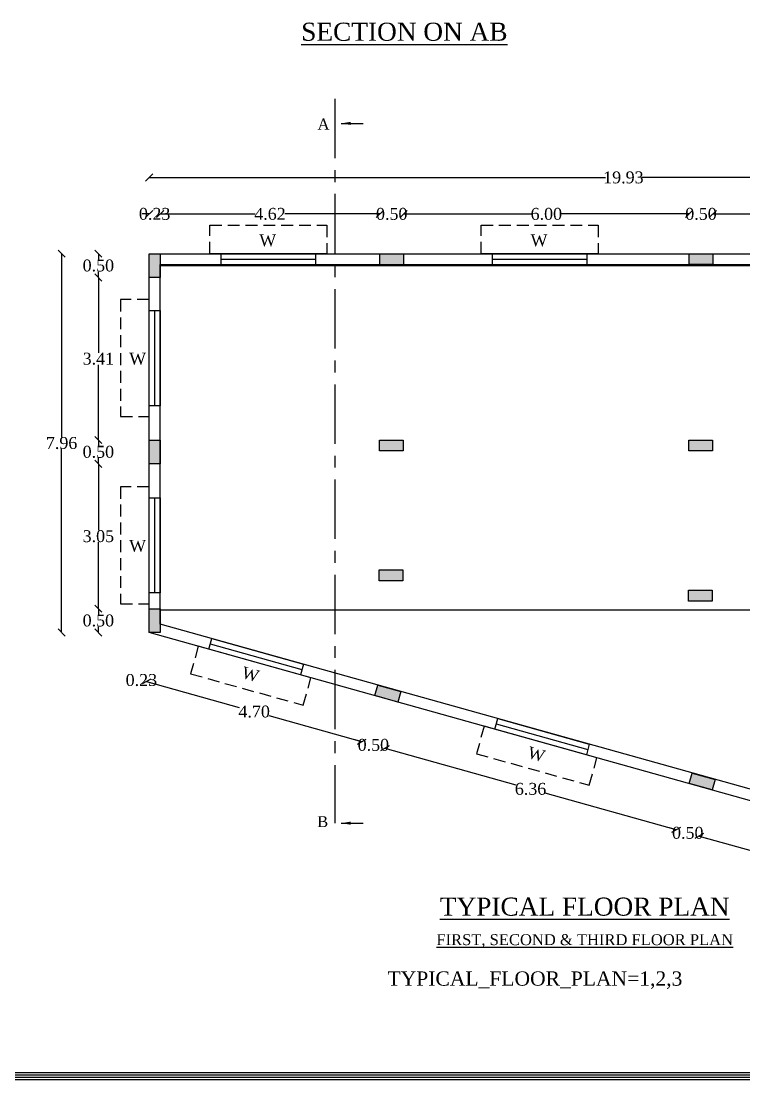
# Model space of a CAD drawing. Header units: metres. Extents: x 0 to 230, y 0 to 91.
# Drawn here: x 35.58 to 50.77, y 19.3 to 41.55 of the extents above; entities that cross this region are included whole.
import ezdxf
from ezdxf.enums import TextEntityAlignment as Align

# ---------------------------------------------------------------- set-up
doc = ezdxf.new("R2010")
doc.units = ezdxf.units.M
doc.header["$MEASUREMENT"] = 0
doc.header["$PDMODE"] = 33
doc.header["$PDSIZE"] = -3
doc.linetypes.add('CENTER', pattern=[2, 1.25, -0.25, 0.25, -0.25])
doc.linetypes.add('HIDDEN', pattern=[0.375, 0.25, -0.125])
doc.layers.add('BLK_1_FLR_1_BLT_UP_AREA', color=1, linetype='Continuous')
doc.layers.add('BLK_1_FLR_1_REGULAR_ROOM', color=1, linetype='Continuous')
doc.styles.add('Isa-', font='times.ttf')
doc.styles.get("Standard").update_dxf_attribs({"font": 'times.ttf', "height": 0.25})
doc.dimstyles.new('ISO-25', dxfattribs={"dimscale": 0, "dimtxt": 0.25, "dimasz": 0.15, "dimexe": 1.25, "dimexo": 0.625, "dimgap": 0, "dimtad": 0, "dimtih": 1, "dimtoh": 1, "dimzin": 1, "dimdsep": 46, "dimtxsty": 'Standard', "dimblk": 'OBLIQUE', "dimcen": 0, "dimse1": 1, "dimse2": 1, "dimclrd": 1, "dimclrt": 3, "dimadec": 0, "dimazin": 2, "dimtfac": 1, "dimtix": 1, "dimtofl": 0, "dimtmove": 0, "dimatfit": 3, "dimfxl": 0, "dimtolj": 1, "dimarcsym": 0})

# ---------------------------------------------------------------- blocks, each defined once
blk = doc.blocks.new('_Oblique')
at = {"color": 0, "linetype": 'ByBlock', "lineweight": -2}
blk.add_line((-0.5, -0.5), (0.5, 0.5), dxfattribs=at)
blk = doc.blocks.new('*D23')
at = {"color": 1, "lineweight": -2}
for p, q in [((37.205, 36.661), (37.205, 36.538)), ((37.205, 36.161), (37.205, 36.283))]:
    blk.add_line(p, q, dxfattribs=at)
at = {"layer": 'Defpoints', "color": 0}
for p in [(38.273, 36.661), (37.205, 36.161), (38.273, 36.161)]:
    blk.add_point(p, dxfattribs=at)
at = {"color": 1, "lineweight": -2, "xscale": 0.15, "yscale": 0.15, "zscale": 0.15}
for p, rotation in [((37.205, 36.661), 90), ((37.205, 36.161), 270)]:
    blk.add_blockref('_Oblique', p, dxfattribs=dict(at, rotation=rotation))
at = {"color": 3, "insert": (37.205, 36.411), "char_height": 0.25, "attachment_point": 5}
blk.add_mtext('\\A1;0.50', dxfattribs=at)
blk = doc.blocks.new('*D24')
at = {"color": 1, "lineweight": -2}
for p, q in [((37.205, 36.161), (37.205, 34.581)), ((37.205, 32.746), (37.205, 34.326))]:
    blk.add_line(p, q, dxfattribs=at)
at = {"layer": 'Defpoints', "color": 0}
for p in [(38.273, 36.161), (37.205, 32.746), (38.273, 32.746)]:
    blk.add_point(p, dxfattribs=at)
at = {"color": 1, "lineweight": -2, "xscale": 0.15, "yscale": 0.15, "zscale": 0.15}
for p, rotation in [((37.205, 36.161), 90), ((37.205, 32.746), 270)]:
    blk.add_blockref('_Oblique', p, dxfattribs=dict(at, rotation=rotation))
at = {"color": 3, "insert": (37.205, 34.453), "char_height": 0.25, "attachment_point": 5}
blk.add_mtext('\\A1;3.41', dxfattribs=at)
blk = doc.blocks.new('*D25')
at = {"color": 1, "lineweight": -2}
for p, q in [((37.205, 32.746), (37.205, 32.623)), ((37.205, 32.246), (37.205, 32.368))]:
    blk.add_line(p, q, dxfattribs=at)
at = {"layer": 'Defpoints', "color": 0}
for p in [(38.273, 32.746), (37.205, 32.246), (38.273, 32.246)]:
    blk.add_point(p, dxfattribs=at)
at = {"color": 1, "lineweight": -2, "xscale": 0.15, "yscale": 0.15, "zscale": 0.15}
for p, rotation in [((37.205, 32.746), 90), ((37.205, 32.246), 270)]:
    blk.add_blockref('_Oblique', p, dxfattribs=dict(at, rotation=rotation))
at = {"color": 3, "insert": (37.205, 32.496), "char_height": 0.25, "attachment_point": 5}
blk.add_mtext('\\A1;0.50', dxfattribs=at)
blk = doc.blocks.new('*D29')
at = {"color": 1, "lineweight": -2}
for p, q in [((37.205, 32.246), (37.205, 30.851)), ((37.205, 29.201), (37.205, 30.596))]:
    blk.add_line(p, q, dxfattribs=at)
at = {"layer": 'Defpoints', "color": 0}
for p in [(38.273, 32.246), (37.205, 29.201), (38.273, 29.201)]:
    blk.add_point(p, dxfattribs=at)
at = {"color": 1, "lineweight": -2, "xscale": 0.15, "yscale": 0.15, "zscale": 0.15}
for p, rotation in [((37.205, 32.246), 90), ((37.205, 29.201), 270)]:
    blk.add_blockref('_Oblique', p, dxfattribs=dict(at, rotation=rotation))
at = {"color": 3, "insert": (37.205, 30.723), "char_height": 0.25, "attachment_point": 5}
blk.add_mtext('\\A1;3.05', dxfattribs=at)
blk = doc.blocks.new('*D30')
at = {"color": 1, "lineweight": -2}
for p, q in [((37.205, 29.201), (37.205, 29.078)), ((37.205, 28.701), (37.205, 28.823))]:
    blk.add_line(p, q, dxfattribs=at)
at = {"layer": 'Defpoints', "color": 0}
for p in [(38.273, 29.201), (37.205, 28.701), (38.273, 28.701)]:
    blk.add_point(p, dxfattribs=at)
at = {"color": 1, "lineweight": -2, "xscale": 0.15, "yscale": 0.15, "zscale": 0.15}
for p, rotation in [((37.205, 29.201), 90), ((37.205, 28.701), 270)]:
    blk.add_blockref('_Oblique', p, dxfattribs=dict(at, rotation=rotation))
at = {"color": 3, "insert": (37.205, 28.951), "char_height": 0.25, "attachment_point": 5}
blk.add_mtext('\\A1;0.50', dxfattribs=at)
blk = doc.blocks.new('*D31')
at = {"color": 1, "lineweight": -2}
for p, q in [((36.433, 36.661), (36.433, 32.808)), ((36.433, 28.701), (36.433, 32.553))]:
    blk.add_line(p, q, dxfattribs=at)
at = {"layer": 'Defpoints', "color": 0}
for p in [(38.578, 36.661), (36.433, 28.701), (38.578, 28.701)]:
    blk.add_point(p, dxfattribs=at)
at = {"color": 1, "lineweight": -2, "xscale": 0.15, "yscale": 0.15, "zscale": 0.15}
for p, rotation in [((36.433, 36.661), 90), ((36.433, 28.701), 270)]:
    blk.add_blockref('_Oblique', p, dxfattribs=dict(at, rotation=rotation))
at = {"color": 3, "insert": (36.433, 32.681), "char_height": 0.25, "attachment_point": 5}
blk.add_mtext('\\A1;7.96', dxfattribs=at)
blk = doc.blocks.new('*D32')
at = {"color": 1, "lineweight": -2}
for p, q in [((38.273, 37.496), (38.123, 37.496)), ((38.503, 37.496), (38.653, 37.496))]:
    blk.add_line(p, q, dxfattribs=at)
at = {"layer": 'Defpoints', "color": 0}
for p in [(38.503, 37.496), (38.273, 36.661), (38.503, 36.661)]:
    blk.add_point(p, dxfattribs=at)
at = {"color": 1, "lineweight": -2, "xscale": 0.15, "yscale": 0.15, "zscale": 0.15}
blk.add_blockref('_Oblique', (38.273, 37.496), dxfattribs=at)
at = {"color": 1, "lineweight": -2, "xscale": 0.15, "yscale": 0.15, "zscale": 0.15, "rotation": 180}
blk.add_blockref('_Oblique', (38.503, 37.496), dxfattribs=at)
at = {"color": 3, "insert": (38.388, 37.496), "char_height": 0.25, "attachment_point": 5}
blk.add_mtext('\\A1;0.23', dxfattribs=at)
blk = doc.blocks.new('*D33')
at = {"color": 1, "lineweight": -2}
for p, q in [((38.503, 37.496), (40.5, 37.496)), ((43.121, 37.496), (41.125, 37.496))]:
    blk.add_line(p, q, dxfattribs=at)
at = {"layer": 'Defpoints', "color": 0}
for p in [(43.121, 37.496), (38.503, 36.661), (43.121, 36.66)]:
    blk.add_point(p, dxfattribs=at)
at = {"color": 1, "lineweight": -2, "xscale": 0.15, "yscale": 0.15, "zscale": 0.15, "rotation": 180}
blk.add_blockref('_Oblique', (38.503, 37.496), dxfattribs=at)
at = {"color": 1, "lineweight": -2, "xscale": 0.15, "yscale": 0.15, "zscale": 0.15}
blk.add_blockref('_Oblique', (43.121, 37.496), dxfattribs=at)
at = {"color": 3, "insert": (40.812, 37.496), "char_height": 0.25, "attachment_point": 5}
blk.add_mtext('\\A1;4.62', dxfattribs=at)
blk = doc.blocks.new('*D34')
at = {"color": 1, "lineweight": -2}
for p, q in [((43.121, 37.496), (42.971, 37.496)), ((43.621, 37.496), (43.771, 37.496))]:
    blk.add_line(p, q, dxfattribs=at)
at = {"layer": 'Defpoints', "color": 0}
for p in [(43.621, 37.496), (43.121, 36.66), (43.621, 36.66)]:
    blk.add_point(p, dxfattribs=at)
at = {"color": 1, "lineweight": -2, "xscale": 0.15, "yscale": 0.15, "zscale": 0.15}
blk.add_blockref('_Oblique', (43.121, 37.496), dxfattribs=at)
at = {"color": 1, "lineweight": -2, "xscale": 0.15, "yscale": 0.15, "zscale": 0.15, "rotation": 180}
blk.add_blockref('_Oblique', (43.621, 37.496), dxfattribs=at)
at = {"color": 3, "insert": (43.371, 37.496), "char_height": 0.25, "attachment_point": 5}
blk.add_mtext('\\A1;0.50', dxfattribs=at)
blk = doc.blocks.new('*D35')
at = {"color": 1, "lineweight": -2}
for p, q in [((43.621, 37.496), (46.313, 37.496)), ((49.621, 37.496), (46.93, 37.496))]:
    blk.add_line(p, q, dxfattribs=at)
at = {"layer": 'Defpoints', "color": 0}
for p in [(49.621, 37.496), (43.621, 36.66), (49.621, 36.661)]:
    blk.add_point(p, dxfattribs=at)
at = {"color": 1, "lineweight": -2, "xscale": 0.15, "yscale": 0.15, "zscale": 0.15, "rotation": 180}
blk.add_blockref('_Oblique', (43.621, 37.496), dxfattribs=at)
at = {"color": 1, "lineweight": -2, "xscale": 0.15, "yscale": 0.15, "zscale": 0.15}
blk.add_blockref('_Oblique', (49.621, 37.496), dxfattribs=at)
at = {"color": 3, "insert": (46.621, 37.496), "char_height": 0.25, "attachment_point": 5}
blk.add_mtext('\\A1;6.00', dxfattribs=at)
blk = doc.blocks.new('*D36')
at = {"color": 1, "lineweight": -2}
for p, q in [((49.621, 37.496), (49.471, 37.496)), ((50.121, 37.496), (50.271, 37.496))]:
    blk.add_line(p, q, dxfattribs=at)
at = {"layer": 'Defpoints', "color": 0}
for p in [(50.121, 37.496), (49.621, 36.661), (50.121, 36.661)]:
    blk.add_point(p, dxfattribs=at)
at = {"color": 1, "lineweight": -2, "xscale": 0.15, "yscale": 0.15, "zscale": 0.15}
blk.add_blockref('_Oblique', (49.621, 37.496), dxfattribs=at)
at = {"color": 1, "lineweight": -2, "xscale": 0.15, "yscale": 0.15, "zscale": 0.15, "rotation": 180}
blk.add_blockref('_Oblique', (50.121, 37.496), dxfattribs=at)
at = {"color": 3, "insert": (49.871, 37.496), "char_height": 0.25, "attachment_point": 5}
blk.add_mtext('\\A1;0.50', dxfattribs=at)
blk = doc.blocks.new('*D37')
at = {"color": 1, "lineweight": -2}
for p, q in [((50.121, 37.496), (52.129, 37.496)), ((54.747, 37.496), (52.739, 37.496))]:
    blk.add_line(p, q, dxfattribs=at)
at = {"layer": 'Defpoints', "color": 0}
for p in [(54.747, 37.496), (50.121, 36.661), (54.747, 36.661)]:
    blk.add_point(p, dxfattribs=at)
at = {"color": 1, "lineweight": -2, "xscale": 0.15, "yscale": 0.15, "zscale": 0.15, "rotation": 180}
blk.add_blockref('_Oblique', (50.121, 37.496), dxfattribs=at)
at = {"color": 1, "lineweight": -2, "xscale": 0.15, "yscale": 0.15, "zscale": 0.15}
blk.add_blockref('_Oblique', (54.747, 37.496), dxfattribs=at)
at = {"color": 3, "insert": (52.434, 37.496), "char_height": 0.25, "attachment_point": 5}
blk.add_mtext('\\A1;4.63', dxfattribs=at)
blk = doc.blocks.new('*D41')
at = {"color": 1, "lineweight": -2}
for p, q in [((38.273, 38.262), (47.862, 38.262)), ((58.207, 38.262), (48.618, 38.262))]:
    blk.add_line(p, q, dxfattribs=at)
at = {"layer": 'Defpoints', "color": 0}
for p in [(58.207, 38.262), (38.273, 36.661), (58.207, 36.661)]:
    blk.add_point(p, dxfattribs=at)
at = {"color": 1, "lineweight": -2, "xscale": 0.15, "yscale": 0.15, "zscale": 0.15, "rotation": 180}
blk.add_blockref('_Oblique', (38.273, 38.262), dxfattribs=at)
at = {"color": 1, "lineweight": -2, "xscale": 0.15, "yscale": 0.15, "zscale": 0.15}
blk.add_blockref('_Oblique', (58.207, 38.262), dxfattribs=at)
at = {"color": 3, "insert": (48.24, 38.262), "char_height": 0.25, "attachment_point": 5}
blk.add_mtext('\\A1;19.93', dxfattribs=at)
blk = doc.blocks.new('*D42')
at = {"color": 1, "lineweight": -2}
for p, q in [((42.744, 26.404), (42.6, 26.445)), ((43.226, 26.269), (43.37, 26.229))]:
    blk.add_line(p, q, dxfattribs=at)
at = {"layer": 'Defpoints', "color": 0}
for p in [(43.016, 27.374), (43.497, 27.24), (43.226, 26.269)]:
    blk.add_point(p, dxfattribs=at)
at = {"color": 1, "lineweight": -2, "xscale": 0.15, "yscale": 0.15, "zscale": 0.15}
for p, rotation in [((42.744, 26.404), 344.3760175909133), ((43.226, 26.269), 164.3760175909132)]:
    blk.add_blockref('_Oblique', p, dxfattribs=dict(at, rotation=rotation))
at = {"color": 3, "insert": (42.985, 26.337), "char_height": 0.25, "attachment_point": 5}
blk.add_mtext('\\A1;0.50', dxfattribs=at)
blk = doc.blocks.new('*D43')
at = {"color": 1, "lineweight": -2}
for p, q in [((43.226, 26.269), (45.981, 25.499)), ((49.352, 24.556), (46.597, 25.327))]:
    blk.add_line(p, q, dxfattribs=at)
at = {"layer": 'Defpoints', "color": 0}
for p in [(43.497, 27.24), (49.623, 25.527), (49.352, 24.556)]:
    blk.add_point(p, dxfattribs=at)
at = {"color": 1, "lineweight": -2, "xscale": 0.15, "yscale": 0.15, "zscale": 0.15}
for p, rotation in [((43.226, 26.269), 164.3760175909101), ((49.352, 24.556), 344.3760175909101)]:
    blk.add_blockref('_Oblique', p, dxfattribs=dict(at, rotation=rotation))
at = {"color": 3, "insert": (46.289, 25.413), "char_height": 0.25, "attachment_point": 5}
blk.add_mtext('\\A1;6.36', dxfattribs=at)
blk = doc.blocks.new('*D44')
at = {"color": 1, "lineweight": -2}
for p, q in [((49.352, 24.556), (49.208, 24.597)), ((49.834, 24.422), (49.978, 24.381))]:
    blk.add_line(p, q, dxfattribs=at)
at = {"layer": 'Defpoints', "color": 0}
for p in [(49.623, 25.527), (50.105, 25.392), (49.834, 24.422)]:
    blk.add_point(p, dxfattribs=at)
at = {"color": 1, "lineweight": -2, "xscale": 0.15, "yscale": 0.15, "zscale": 0.15}
for p, rotation in [((49.352, 24.556), 344.3760175909101), ((49.834, 24.422), 164.3760175909101)]:
    blk.add_blockref('_Oblique', p, dxfattribs=dict(at, rotation=rotation))
at = {"color": 3, "insert": (49.593, 24.489), "char_height": 0.25, "attachment_point": 5}
blk.add_mtext('\\A1;0.50', dxfattribs=at)
blk = doc.blocks.new('*D45')
at = {"color": 1, "lineweight": -2}
for p, q in [((49.834, 24.422), (51.795, 23.873)), ((54.381, 23.15), (52.42, 23.698))]:
    blk.add_line(p, q, dxfattribs=at)
at = {"layer": 'Defpoints', "color": 0}
for p in [(50.105, 25.392), (54.652, 24.12), (54.381, 23.15)]:
    blk.add_point(p, dxfattribs=at)
at = {"color": 1, "lineweight": -2, "xscale": 0.15, "yscale": 0.15, "zscale": 0.15}
for p, rotation in [((49.834, 24.422), 164.3760175909101), ((54.381, 23.15), 344.3760175909101)]:
    blk.add_blockref('_Oblique', p, dxfattribs=dict(at, rotation=rotation))
at = {"color": 3, "insert": (52.107, 23.786), "char_height": 0.25, "attachment_point": 5}
blk.add_mtext('\\A1;4.72', dxfattribs=at)
blk = doc.blocks.new('*D47')
at = {"color": 1, "lineweight": -2}
for p, q in [((38.215, 27.671), (40.166, 27.125)), ((42.744, 26.404), (40.793, 26.95))]:
    blk.add_line(p, q, dxfattribs=at)
at = {"layer": 'Defpoints', "color": 0}
for p in [(38.503, 28.701), (38.215, 27.671), (43.016, 27.374)]:
    blk.add_point(p, dxfattribs=at)
at = {"color": 1, "lineweight": -2, "xscale": 0.15, "yscale": 0.15, "zscale": 0.15}
for p, rotation in [((38.215, 27.671), 164.3760175909101), ((42.744, 26.404), 344.3760175909101)]:
    blk.add_blockref('_Oblique', p, dxfattribs=dict(at, rotation=rotation))
at = {"color": 3, "insert": (40.48, 27.037), "char_height": 0.25, "attachment_point": 5}
blk.add_mtext('\\A1;4.70', dxfattribs=at)

msp = doc.modelspace()

# ---------------------------------------------------------------- hatches: boundary and pattern name
h = msp.add_hatch(color=3)
h.dxf.hatch_style = 1
h.paths.add_polyline_path([(38.273, 36.161), (38.503, 36.161), (38.503, 36.661), (38.273, 36.661)])
h.paths.add_polyline_path([(43.621, 36.43), (43.621, 36.66), (43.121, 36.66), (43.121, 36.43)])
h.paths.add_polyline_path([(49.621, 36.661), (49.621, 36.431), (50.121, 36.431), (50.121, 36.661)])
h.paths.add_polyline_path([(38.273, 32.246), (38.503, 32.246), (38.503, 32.746), (38.273, 32.746)])
h.paths.add_polyline_path([(43.613, 32.516), (43.613, 32.746), (43.113, 32.746), (43.113, 32.516)])
h.paths.add_polyline_path([(49.615, 32.746), (49.615, 32.516), (50.115, 32.516), (50.115, 32.746)])
h.paths.add_polyline_path([(50.109, 29.361), (50.109, 29.591), (49.609, 29.591), (49.609, 29.361)])
h.paths.add_polyline_path([(49.685, 25.748), (49.623, 25.527), (50.105, 25.392), (50.167, 25.613)])
h.paths.add_polyline_path([(43.607, 29.786), (43.607, 30.016), (43.107, 30.016), (43.107, 29.786)])
h.paths.add_polyline_path([(38.273, 28.701), (38.503, 28.701), (38.503, 29.201), (38.273, 29.201)])
h.paths.add_polyline_path([(43.497, 27.24), (43.559, 27.461), (43.077, 27.596), (43.016, 27.374)])
h.paths.add_polyline_path([(55.134, 23.986), (55.196, 24.207), (54.714, 24.342), (54.652, 24.12)])
h.paths.add_polyline_path([(54.715, 27.09), (54.945, 27.09), (54.945, 27.59), (54.715, 27.59)])
h.paths.add_polyline_path([(57.977, 27.09), (58.207, 27.09), (58.207, 27.59), (57.977, 27.59)])
h.paths.add_polyline_path([(57.977, 23.19), (58.207, 23.19), (58.207, 23.69), (57.977, 23.69)])
h.paths.add_polyline_path([(57.707, 29.431), (57.707, 29.201), (58.207, 29.201), (58.207, 29.431)])
h.paths.add_polyline_path([(55.747, 29.431), (55.747, 29.201), (56.247, 29.201), (56.247, 29.431)])
h.paths.add_polyline_path([(56.247, 30.801), (56.247, 31.031), (55.747, 31.031), (55.747, 30.801)])
h.paths.add_polyline_path([(57.707, 30.801), (57.977, 30.801), (57.977, 31.031), (57.707, 31.031)], flags=17)
h.paths.add_polyline_path([(58.207, 30.801), (58.207, 31.031), (57.707, 31.031), (57.707, 30.801)])
h.paths.add_polyline_path([(54.747, 32.246), (54.977, 32.246), (54.977, 32.746), (54.747, 32.746)])
h.paths.add_polyline_path([(57.977, 32.246), (58.207, 32.246), (58.207, 32.746), (57.977, 32.746)])
h.paths.add_polyline_path([(54.977, 36.661), (54.747, 36.661), (54.747, 36.161), (54.977, 36.161)])
h.paths.add_polyline_path([(58.207, 36.661), (57.977, 36.661), (57.977, 36.161), (58.207, 36.161)])

# ---------------------------------------------------------------- linework, layer by layer
at = {"color": 7, "linetype": 'CENTER'}
msp.add_line((42.172, 39.916), (42.172, 24.694), dxfattribs=at)
at = {"color": 7}
for p, q in [((39.778, 36.546), (41.778, 36.546)), ((45.48, 36.546), (47.48, 36.546)), ((38.388, 35.467), (38.388, 33.467)), ((38.388, 31.533), (38.388, 29.533)), ((39.558, 28.461), (41.484, 27.922)), ((45.567, 26.78), (47.493, 26.242))]:
    msp.add_line(p, q, dxfattribs=at)
for points in [[(8.598, 19.3), (8.598, 79.3), (108.598, 79.3), (108.598, 19.3)], [(8.648, 19.35), (8.648, 79.25), (108.548, 79.25), (108.548, 19.35)], [(8.698, 19.4), (8.698, 79.2), (108.498, 79.2), (108.498, 19.4)], [(8.748, 19.45), (8.748, 79.15), (108.448, 79.15), (108.448, 19.45)], [(39.778, 36.431), (41.778, 36.431), (41.778, 36.661), (39.778, 36.661)], [(45.48, 36.431), (47.48, 36.431), (47.48, 36.661), (45.48, 36.661)], [(38.503, 35.467), (38.503, 33.467), (38.273, 33.467), (38.273, 35.467)], [(38.503, 31.533), (38.503, 29.533), (38.273, 29.533), (38.273, 31.533)], [(39.589, 28.572), (41.515, 28.033), (41.453, 27.811), (39.527, 28.35)], [(45.598, 26.891), (47.524, 26.353), (47.462, 26.131), (45.536, 26.67)]]:
    msp.add_lwpolyline(points, close=True, dxfattribs=at)
at = {"color": 7, "linetype": 'HIDDEN'}
for points in [[(39.778, 36.661), (39.548, 36.661), (39.548, 37.261), (42.008, 37.261), (42.008, 36.661), (41.778, 36.661)], [(45.48, 36.661), (45.25, 36.661), (45.25, 37.261), (47.71, 37.261), (47.71, 36.661), (47.48, 36.661)], [(38.273, 35.467), (38.273, 35.697), (37.673, 35.697), (37.673, 33.237), (38.273, 33.237), (38.273, 33.467)], [(38.273, 31.533), (38.273, 31.763), (37.673, 31.763), (37.673, 29.303), (38.273, 29.303), (38.273, 29.533)], [(39.527, 28.35), (39.305, 28.412), (39.144, 27.834), (41.513, 27.172), (41.674, 27.75), (41.453, 27.811)], [(45.536, 26.67), (45.314, 26.732), (45.152, 26.154), (47.522, 25.491), (47.683, 26.069), (47.462, 26.131)]]:
    msp.add_lwpolyline(points, dxfattribs=at)
for points in [[(38.273, 36.661), (38.503, 36.661), (38.503, 36.161), (38.273, 36.161), (38.273, 36.661)], [(43.121, 36.43), (43.121, 36.66), (43.621, 36.66), (43.621, 36.43), (43.121, 36.43)], [(49.621, 36.431), (49.621, 36.661), (50.121, 36.661), (50.121, 36.431), (49.621, 36.431)], [(38.273, 32.746), (38.503, 32.746), (38.503, 32.246), (38.273, 32.246), (38.273, 32.746)], [(43.113, 32.516), (43.113, 32.746), (43.613, 32.746), (43.613, 32.516), (43.113, 32.516)], [(49.615, 32.516), (49.615, 32.746), (50.115, 32.746), (50.115, 32.516), (49.615, 32.516)], [(43.107, 29.786), (43.107, 30.016), (43.607, 30.016), (43.607, 29.786), (43.107, 29.786)], [(49.609, 29.361), (49.609, 29.591), (50.109, 29.591), (50.109, 29.361), (49.609, 29.361)], [(38.273, 29.201), (38.503, 29.201), (38.503, 28.701), (38.273, 28.701), (38.273, 29.201)], [(43.016, 27.374), (43.077, 27.596), (43.559, 27.461), (43.497, 27.24), (43.016, 27.374)], [(49.623, 25.527), (49.685, 25.748), (50.167, 25.613), (50.105, 25.392), (49.623, 25.527)]]:
    msp.add_lwpolyline(points, close=True)
at = {"color": 7}
msp.add_lwpolyline([(55.747, 24.053), (38.503, 28.875), (38.503, 36.431), (57.977, 36.431), (57.977, 23.429), (55.867, 24.019)], dxfattribs=at)
at = {"layer": 'BLK_1_FLR_1_BLT_UP_AREA', "color": 18, "lineweight": -3}
msp.add_lwpolyline([(38.273, 36.661), (58.207, 36.661), (58.207, 23.19), (57.977, 23.19), (38.273, 28.701), (38.273, 36.661)], close=True, dxfattribs=at)
at = {"layer": 'BLK_1_FLR_1_REGULAR_ROOM', "color": 2, "lineweight": 25, "ltscale": 0.25}
msp.add_lwpolyline([(38.503, 36.411), (53.303, 36.411), (53.303, 29.172), (38.503, 29.172)], close=True, dxfattribs=at)

# ---------------------------------------------------------------- texts
at = {"color": 85, "style": 'Isa-'}
for s, height, p in [('%%USECTION ON AB', 0.38, (43.637, 41.326)), ('%%UTYPICAL FLOOR PLAN', 0.38, (47.427, 22.94)), ('%%UFIRST, SECOND & THIRD FLOOR PLAN', 0.23, (47.427, 22.246))]:
    msp.add_text(s, height=height, dxfattribs=at).set_placement(p, align=Align.MIDDLE_CENTER)
at = {"color": 2, "lineweight": -3, "style": 'Isa-'}
for s, p in [('A', (41.938, 39.386)), ('B', (41.92, 24.726))]:
    msp.add_text(s, height=0.23, dxfattribs=at).set_placement(p, align=Align.MIDDLE_CENTER)
at = {"color": 2, "style": 'Isa-'}
for p in [(40.764, 36.943), (46.467, 36.943), (38.03, 34.456), (38.03, 30.522)]:
    msp.add_text('W', height=0.25, dxfattribs=at).set_placement(p, align=Align.MIDDLE_CENTER)
for p in [(40.403, 27.823), (46.412, 26.143)]:
    msp.add_text('W', height=0.25, rotation=344.376, dxfattribs=at).set_placement(p, align=Align.MIDDLE_CENTER)
at = {"color": 3, "insert": (38.109, 27.7), "char_height": 0.25, "attachment_point": 5}
msp.add_mtext('\\A1;0.23', dxfattribs=at)
at = {"layer": 'BLK_1_FLR_1_BLT_UP_AREA', "color": 18, "lineweight": -3, "insert": (43.283, 21.579), "char_height": 0.3, "width": 6.11581, "attachment_point": 1}
msp.add_mtext('TYPICAL_FLOOR_PLAN=1,2,3', dxfattribs=at)

# ---------------------------------------------------------------- dimensions: what is measured, and where the dimension line sits
at = {"color": 1}
for base, p1, p2, override, picture, middle in [((58.207, 38.262), (38.273, 36.661), (58.207, 36.661), {"dimscale": 1}, '*D41', (48.24, 38.262)), ((38.503, 37.496), (38.273, 36.661), (38.503, 36.661), {"dimscale": 1}, '*D32', (38.388, 37.496)), ((43.121, 37.496), (38.503, 36.661), (43.121, 36.66), {"dimscale": 1, "dimtmove": 1}, '*D33', (40.812, 37.496)), ((43.621, 37.496), (43.121, 36.66), (43.621, 36.66), {"dimscale": 1, "dimtmove": 1}, '*D34', (43.371, 37.496)), ((49.621, 37.496), (43.621, 36.66), (49.621, 36.661), {"dimscale": 1, "dimtmove": 1}, '*D35', (46.621, 37.496)), ((50.121, 37.496), (49.621, 36.661), (50.121, 36.661), {"dimscale": 1, "dimtmove": 1}, '*D36', (49.871, 37.496)), ((54.747, 37.496), (50.121, 36.661), (54.747, 36.661), {"dimscale": 1, "dimtmove": 1}, '*D37', (52.434, 37.496))]:
    dim = msp.add_linear_dim(base=base, p1=p1, p2=p2, dimstyle='ISO-25', override=override, dxfattribs=at)
    dim.commit()
    dim.dimension.update_dxf_attribs({"geometry": picture, "text_midpoint": middle})
for base, p1, p2, angle, override, picture, middle in [((36.433, 28.701), (38.578, 36.661), (38.578, 28.701), 90, {"dimscale": 1}, '*D31', (36.433, 32.681)), ((37.205, 36.161), (38.273, 36.661), (38.273, 36.161), 90, {"dimscale": 1}, '*D23', (37.205, 36.411)), ((37.2054, 32.7458), (38.2735, 36.1606), (38.2735, 32.7458), 90, {"dimscale": 1, "dimtmove": 1}, '*D24', (37.2054, 34.4532)), ((37.205, 32.246), (38.273, 32.746), (38.273, 32.246), 90, {"dimscale": 1, "dimtmove": 1}, '*D25', (37.205, 32.496)), ((37.2054, 29.2006), (38.2735, 32.2458), (38.2735, 29.2006), 90, {"dimscale": 1, "dimtmove": 1}, '*D29', (37.2054, 30.7232)), ((37.205, 28.701), (38.273, 29.201), (38.273, 28.701), 90, {"dimscale": 1, "dimtmove": 1}, '*D30', (37.205, 28.951)), ((38.215, 27.671), (43.016, 27.374), (38.503, 28.701), 164.376, {"dimscale": 1, "dimtmove": 1}, '*D47', (40.48, 27.037)), ((49.352, 24.556), (43.497, 27.24), (49.623, 25.527), 164.376, {"dimscale": 1, "dimtmove": 1}, '*D43', (46.289, 25.413)), ((49.834, 24.422), (49.623, 25.527), (50.105, 25.392), 164.376, {"dimscale": 1, "dimtmove": 1}, '*D44', (49.593, 24.489)), ((54.381, 23.15), (50.105, 25.392), (54.652, 24.12), 164.376, {"dimscale": 1, "dimtmove": 1}, '*D45', (52.107, 23.786))]:
    dim = msp.add_linear_dim(base=base, p1=p1, p2=p2, angle=angle, dimstyle='ISO-25', override=override, dxfattribs=at)
    dim.commit()
    dim.dimension.update_dxf_attribs({"geometry": picture, "text_midpoint": middle})
dim = msp.add_aligned_dim(p1=(43.016, 27.374), p2=(43.497, 27.24), distance=-1.008, dimstyle='ISO-25', override={"dimscale": 1}, dxfattribs=at)
dim.commit()
dim.dimension.update_dxf_attribs({"geometry": '*D42', "text_midpoint": (42.985, 26.337)})

# ---------------------------------------------------------------- leaders
at = {"color": 7}
for points in [[(42.31, 39.4), (42.768, 39.4)], [(42.31, 24.694), (42.768, 24.694)]]:
    msp.add_leader(points, dimstyle='ISO-25', override={"dimscale": 1, "dimasz": 0.2}, dxfattribs=at)

doc.saveas('drawing.dxf')
